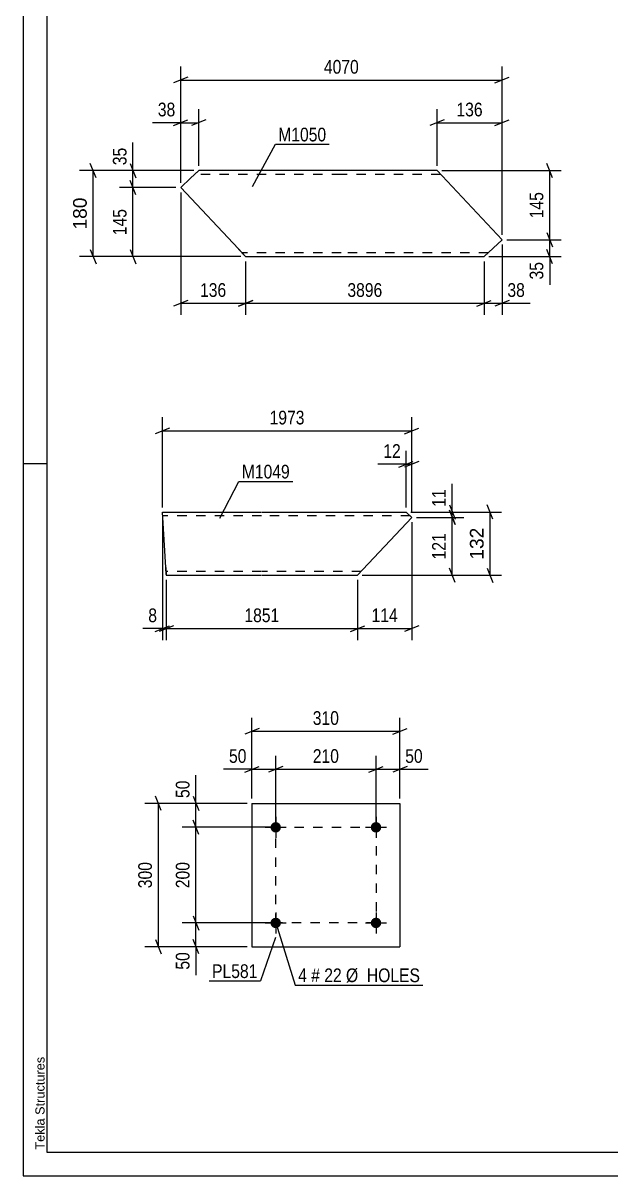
# Model space of a CAD drawing. Header units: millimetres. Extents: x 0 to 594, y 0 to 420.
# Drawn here: x 0 to 123.1, y 0 to 241.2 of the extents above; entities that cross this region are included whole.
import ezdxf

# ---------------------------------------------------------------- set-up
doc = ezdxf.new("R2010")
doc.units = ezdxf.units.MM
doc.linetypes.add('DXK_LINE_DOT2', pattern=[3.9198, 1.9599, -1.9599])
doc.styles.add('Arial', font='ARIAL.TTF', dxfattribs={"height": 0.2})
doc.styles.add('Arial Narrow', font='ARIALN.TTF', dxfattribs={"height": 0.2})

# ---------------------------------------------------------------- blocks, each defined once
blk = doc.blocks.new('Unknown-335479146-1132 - 19368')
at = {"color": 5, "linetype": 'Continuous'}
for p, q in [((0, 420), (0, 0)), ((5, 415), (5, 5)), ((5, 149), (0, 149)), ((5, 5), (589, 5)), ((0, 0), (594, 0))]:
    blk.add_line(p, q, dxfattribs=at)
at = {"color": 174, "linetype": 'Continuous', "style": 'Arial'}
blk.add_text('Tekla Structures', height=1.9102, rotation=90, dxfattribs=at).set_placement((4.5, 5.5))
blk = doc.blocks.new('Part-335479146-4478 - 4462')
at = {"color": 2, "linetype": 'Continuous'}
for p, q in [((36.79, 210.35), (35.09, 208.75)), ((66.61, 210.35), (36.79, 210.35)), ((86.71, 210.35), (66.71, 210.35)), ((100.31, 195.88), (86.71, 210.35)), ((35.09, 208.75), (33.02, 206.8)), ((45.1, 193.95), (33.02, 206.8)), ((100.31, 195.88), (96.56, 192.35)), ((46.61, 192.35), (45.1, 193.95)), ((46.61, 192.35), (66.61, 192.35)), ((66.71, 192.35), (96.56, 192.35))]:
    blk.add_line(p, q, dxfattribs=at)
at = {"color": 7, "linetype": 'DXK_LINE_DOT2'}
for p, q in [((36.79, 210.35), (35.74, 209.36)), ((66.61, 209.55), (35.94, 209.55)), ((87.46, 209.55), (66.71, 209.55)), ((46.49, 192.47), (45.1, 193.95)), ((66.61, 193.15), (45.85, 193.15)), ((97.41, 193.15), (66.71, 193.15))]:
    blk.add_line(p, q, dxfattribs=at)
blk = doc.blocks.new('Bolt-335479146-18781 - 18778')
at = {"linetype": 'Continuous'}
for points in [[(54.02, 72.94, -1), (51.82, 72.94, -1)], [(75.02, 72.94, -1), (72.82, 72.94, -1)]]:
    blk.add_hatch(color=1, dxfattribs=at).paths.add_polyline_path(points)
at = {"color": 1, "linetype": 'Continuous'}
for p, q in [((52.92, 75.14), (52.92, 70.74)), ((73.92, 75.14), (73.92, 70.74)), ((50.72, 72.94), (55.12, 72.94)), ((71.72, 72.94), (76.12, 72.94))]:
    blk.add_line(p, q, dxfattribs=at)
blk = doc.blocks.new('Part-335479146-18779 - 18778')
at = {"color": 2, "linetype": 'Continuous'}
for p, q in [((47.92, 77.94), (47.92, 47.94)), ((47.92, 77.94), (78.92, 77.94)), ((78.92, 77.94), (78.92, 47.94)), ((47.92, 47.94), (78.92, 47.94))]:
    blk.add_line(p, q, dxfattribs=at)
blk = doc.blocks.new('Bolt-335479146-18780 - 18778')
at = {"linetype": 'Continuous'}
for points in [[(54.02, 52.94, -1), (51.82, 52.94, -1)], [(75.02, 52.94, -1), (72.82, 52.94, -1)]]:
    blk.add_hatch(color=1, dxfattribs=at).paths.add_polyline_path(points)
at = {"color": 1, "linetype": 'Continuous'}
for p, q in [((52.92, 55.14), (52.92, 50.74)), ((73.92, 55.14), (73.92, 50.74)), ((50.72, 52.94), (55.12, 52.94)), ((71.72, 52.94), (76.12, 52.94))]:
    blk.add_line(p, q, dxfattribs=at)
blk = doc.blocks.new('Part-335479146-3033 - 3017')
at = {"color": 2, "linetype": 'Continuous'}
for p, q in [((29.9, 127.29), (29.18, 138.89)), ((29.18, 138.89), (49.95, 138.89)), ((50.05, 138.89), (80.23, 138.89)), ((70.05, 125.69), (81.41, 137.78)), ((80.23, 138.89), (81.41, 137.78)), ((29.9, 127.29), (30, 125.69)), ((30, 125.69), (49.95, 125.69)), ((50.05, 125.69), (70.05, 125.69))]:
    blk.add_line(p, q, dxfattribs=at)
at = {"color": 7, "linetype": 'DXK_LINE_DOT2'}
for p, q in [((49.95, 138.09), (29.23, 138.09)), ((81.08, 138.09), (50.05, 138.09)), ((29.99, 125.81), (29.9, 127.29)), ((29.95, 126.49), (29.94, 126.55)), ((49.95, 126.49), (29.95, 126.49)), ((70.8, 126.49), (50.05, 126.49))]:
    blk.add_line(p, q, dxfattribs=at)
blk = doc.blocks.new('Rectangle-335479146-21829 - 18778')
at = {"color": 1, "linetype": 'DXK_LINE_DOT2'}
blk.add_lwpolyline([(52.92, 72.94), (73.92, 72.94), (73.92, 52.94), (52.92, 52.94), (52.92, 72.94)], close=True, dxfattribs=at)
blk = doc.blocks.new('StraightDimension-335479146-4602 - 4462')
at = {"color": 7, "linetype": 'Continuous'}
for p, q in [((87.71, 210.35), (112.71, 210.35)), ((110.91, 208.85), (109.71, 211.85)), ((110.31, 195.88), (110.31, 210.35)), ((101.31, 195.88), (112.71, 195.88)), ((109.71, 197.38), (110.91, 194.38))]:
    blk.add_line(p, q, dxfattribs=at)
at = {"color": 0}
blk.add_wipeout([(109.56, 206.46), (105.36, 206.46), (105.36, 199.77), (109.56, 199.77)], dxfattribs=at)
at = {"color": 3, "style": 'Arial Narrow'}
blk.add_text('145', height=2.863, rotation=90.0002, dxfattribs=at).set_placement((108.96, 200.37))
blk = doc.blocks.new('StraightDimension-335479146-4647 - 4462')
at = {"color": 7, "linetype": 'Continuous'}
for p, q in [((33.02, 207.8), (33.02, 232.13)), ((100.31, 196.88), (100.31, 232.13)), ((34.52, 229.88), (31.52, 228.68)), ((33.02, 229.28), (100.31, 229.28)), ((98.81, 228.68), (101.81, 229.88))]:
    blk.add_line(p, q, dxfattribs=at)
at = {"color": 0}
blk.add_wipeout([(70.92, 230.03), (70.92, 234.23), (62.41, 234.23), (62.41, 230.03)], dxfattribs=at)
at = {"color": 3, "style": 'Arial Narrow'}
blk.add_text('4070', height=2.863, dxfattribs=at).set_placement((63.01, 230.63))
blk = doc.blocks.new('StraightDimension-335479146-4578 - 4462')
at = {"color": 7, "linetype": 'Continuous'}
for p, q in [((35.79, 210.35), (20.17, 210.35)), ((22.42, 211.85), (23.62, 208.85)), ((23.02, 206.8), (23.02, 210.35)), ((23.62, 205.3), (22.42, 208.3)), ((32.02, 206.8), (20.17, 206.8))]:
    blk.add_line(p, q, dxfattribs=at)
at = {"color": 0}
blk.add_wipeout([(22.27, 215.73), (18.07, 215.73), (18.07, 210.88), (22.27, 210.88)], dxfattribs=at)
at = {"color": 7, "linetype": 'Continuous'}
blk.add_line((23.02, 210.35), (23.02, 216.26), dxfattribs=at)
blk.add_line((23.02, 210.35), (23.02, 216.26), dxfattribs=at)
at = {"color": 3, "style": 'Arial Narrow'}
blk.add_text('35', height=2.863, rotation=90.0002, dxfattribs=at).set_placement((21.67, 211.48))
blk = doc.blocks.new('StraightDimension-335479146-4516 - 4462')
at = {"color": 7, "linetype": 'Continuous'}
for p, q in [((86.71, 211.35), (86.71, 223.2)), ((100.31, 196.88), (100.31, 223.2)), ((88.21, 220.95), (85.21, 219.75)), ((86.71, 220.35), (100.31, 220.35)), ((98.81, 219.75), (101.81, 220.95))]:
    blk.add_line(p, q, dxfattribs=at)
at = {"color": 0}
blk.add_wipeout([(96.85, 221.1), (96.85, 225.3), (90.17, 225.3), (90.17, 221.1)], dxfattribs=at)
at = {"color": 3, "style": 'Arial Narrow'}
blk.add_text('136', height=2.863, dxfattribs=at).set_placement((90.77, 221.7))
blk = doc.blocks.new('StraightDimension-335479146-4624 - 4462')
at = {"color": 7, "linetype": 'Continuous'}
for p, q in [((101.31, 195.88), (112.71, 195.88)), ((109.71, 197.38), (110.91, 194.38)), ((110.31, 192.35), (110.31, 195.88)), ((110.91, 190.85), (109.71, 193.85)), ((97.56, 192.35), (112.71, 192.35))]:
    blk.add_line(p, q, dxfattribs=at)
at = {"color": 0}
blk.add_wipeout([(109.56, 191.83), (105.36, 191.83), (105.36, 186.97), (109.56, 186.97)], dxfattribs=at)
at = {"color": 7, "linetype": 'Continuous'}
blk.add_line((110.31, 192.35), (110.31, 186.44), dxfattribs=at)
blk.add_line((110.31, 192.35), (110.31, 186.44), dxfattribs=at)
at = {"color": 3, "style": 'Arial Narrow'}
blk.add_text('35', height=2.863, rotation=90.0002, dxfattribs=at).set_placement((108.96, 187.57))
blk = doc.blocks.new('StraightDimension-335479146-4537 - 4462')
at = {"color": 7, "linetype": 'Continuous'}
for p, q in [((33.02, 207.8), (33.02, 223.2)), ((36.79, 211.35), (36.79, 223.2)), ((31.52, 219.75), (34.52, 220.95)), ((33.02, 220.35), (36.79, 220.35)), ((38.29, 220.95), (35.29, 219.75))]:
    blk.add_line(p, q, dxfattribs=at)
at = {"color": 0}
blk.add_wipeout([(32.49, 221.1), (32.49, 225.3), (27.63, 225.3), (27.63, 221.1)], dxfattribs=at)
at = {"color": 7, "linetype": 'Continuous'}
blk.add_line((33.02, 220.35), (27.11, 220.35), dxfattribs=at)
blk.add_line((33.02, 220.35), (27.11, 220.35), dxfattribs=at)
at = {"color": 3, "style": 'Arial Narrow'}
blk.add_text('38', height=2.863, dxfattribs=at).set_placement((28.23, 221.7))
blk = doc.blocks.new('StraightDimension-335479146-4551 - 4462')
at = {"color": 7, "linetype": 'Continuous'}
for p, q in [((23.62, 205.3), (22.42, 208.3)), ((32.02, 206.8), (20.17, 206.8)), ((23.02, 192.35), (23.02, 206.8)), ((22.42, 193.85), (23.62, 190.85)), ((45.61, 192.35), (20.17, 192.35))]:
    blk.add_line(p, q, dxfattribs=at)
at = {"color": 0}
blk.add_wipeout([(22.27, 202.92), (18.07, 202.92), (18.07, 196.23), (22.27, 196.23)], dxfattribs=at)
at = {"color": 3, "style": 'Arial Narrow'}
blk.add_text('145', height=2.863, rotation=90.0002, dxfattribs=at).set_placement((21.67, 196.83))
blk = doc.blocks.new('StraightDimension-335479146-20182 - 4462')
at = {"color": 7, "linetype": 'Continuous'}
for p, q in [((100.31, 194.88), (100.31, 180.18)), ((96.56, 191.35), (96.56, 180.18)), ((95.06, 181.98), (98.06, 183.18)), ((96.56, 182.58), (100.31, 182.58)), ((101.81, 183.18), (98.81, 181.98))]:
    blk.add_line(p, q, dxfattribs=at)
at = {"color": 0}
blk.add_wipeout([(105.69, 183.33), (105.69, 187.53), (100.84, 187.53), (100.84, 183.33)], dxfattribs=at)
at = {"color": 7, "linetype": 'Continuous'}
blk.add_line((100.31, 182.58), (106.22, 182.58), dxfattribs=at)
blk.add_line((100.31, 182.58), (106.22, 182.58), dxfattribs=at)
at = {"color": 3, "style": 'Arial Narrow'}
blk.add_text('38', height=2.863, dxfattribs=at).set_placement((101.44, 183.93))
blk = doc.blocks.new('StraightDimension-335479146-20183 - 4462')
at = {"color": 7, "linetype": 'Continuous'}
for p, q in [((46.61, 191.35), (46.61, 180.18)), ((96.56, 191.35), (96.56, 180.18)), ((48.11, 183.18), (45.11, 181.98)), ((46.61, 182.58), (96.56, 182.58)), ((95.06, 181.98), (98.06, 183.18))]:
    blk.add_line(p, q, dxfattribs=at)
at = {"color": 0}
blk.add_wipeout([(75.84, 183.33), (75.84, 187.53), (67.33, 187.53), (67.33, 183.33)], dxfattribs=at)
at = {"color": 3, "style": 'Arial Narrow'}
blk.add_text('3896', height=2.863, dxfattribs=at).set_placement((67.93, 183.93))
blk = doc.blocks.new('StraightDimension-335479146-20184 - 4462')
at = {"color": 7, "linetype": 'Continuous'}
for p, q in [((33.02, 205.8), (33.02, 180.18)), ((46.61, 191.35), (46.61, 180.18)), ((34.52, 183.18), (31.52, 181.98)), ((33.02, 182.58), (46.61, 182.58)), ((45.11, 181.98), (48.11, 183.18))]:
    blk.add_line(p, q, dxfattribs=at)
at = {"color": 0}
blk.add_wipeout([(43.15, 183.33), (43.15, 187.53), (36.47, 187.53), (36.47, 183.33)], dxfattribs=at)
at = {"color": 3, "style": 'Arial Narrow'}
blk.add_text('136', height=2.863, dxfattribs=at).set_placement((37.07, 183.93))
blk = doc.blocks.new('StraightDimension-335479146-21134 - 4462')
at = {"color": 7, "linetype": 'Continuous'}
for p, q in [((35.79, 210.35), (11.84, 210.35)), ((15.29, 208.85), (14.09, 211.85)), ((14.69, 192.35), (14.69, 210.35)), ((14.09, 193.85), (15.29, 190.85)), ((45.61, 192.35), (11.84, 192.35))]:
    blk.add_line(p, q, dxfattribs=at)
at = {"color": 0}
blk.add_wipeout([(13.94, 205.29), (9.74, 205.29), (9.74, 197.42), (13.94, 197.42)], dxfattribs=at)
at = {"color": 3, "style": 'Arial'}
blk.add_text('180', height=2.865, rotation=90.0002, dxfattribs=at).set_placement((13.34, 198.02))
blk = doc.blocks.new('StraightDimension-335479146-18785 - 18778')
at = {"color": 7, "linetype": 'Continuous'}
for p, q in [((35.61, 54.44), (36.81, 51.44)), ((51.92, 52.94), (33.36, 52.94)), ((36.21, 47.94), (36.21, 52.94)), ((36.81, 46.44), (35.61, 49.44)), ((46.92, 47.94), (33.36, 47.94))]:
    blk.add_line(p, q, dxfattribs=at)
at = {"color": 0}
blk.add_wipeout([(35.46, 47.42), (31.26, 47.42), (31.26, 42.56), (35.46, 42.56)], dxfattribs=at)
at = {"color": 7, "linetype": 'Continuous'}
blk.add_line((36.21, 47.94), (36.21, 42.04), dxfattribs=at)
blk.add_line((36.21, 47.94), (36.21, 42.04), dxfattribs=at)
at = {"color": 3, "style": 'Arial Narrow'}
blk.add_text('50', height=2.863, rotation=90.0002, dxfattribs=at).set_placement((34.86, 43.16))
blk = doc.blocks.new('StraightDimension-335479146-18783 - 18778')
at = {"color": 7, "linetype": 'Continuous'}
for p, q in [((46.92, 77.94), (33.36, 77.94)), ((35.61, 79.44), (36.81, 76.44)), ((36.21, 72.94), (36.21, 77.94)), ((51.92, 72.94), (33.36, 72.94)), ((36.81, 71.44), (35.61, 74.44))]:
    blk.add_line(p, q, dxfattribs=at)
at = {"color": 0}
blk.add_wipeout([(35.46, 83.32), (31.26, 83.32), (31.26, 78.47), (35.46, 78.47)], dxfattribs=at)
at = {"color": 7, "linetype": 'Continuous'}
blk.add_line((36.21, 77.94), (36.21, 83.85), dxfattribs=at)
blk.add_line((36.21, 77.94), (36.21, 83.85), dxfattribs=at)
at = {"color": 3, "style": 'Arial Narrow'}
blk.add_text('50', height=2.863, rotation=90.0002, dxfattribs=at).set_placement((34.86, 79.07))
blk = doc.blocks.new('StraightDimension-335479146-18784 - 18778')
at = {"color": 7, "linetype": 'Continuous'}
for p, q in [((51.92, 72.94), (33.36, 72.94)), ((36.81, 71.44), (35.61, 74.44)), ((36.21, 52.94), (36.21, 72.94)), ((35.61, 54.44), (36.81, 51.44)), ((51.92, 52.94), (33.36, 52.94))]:
    blk.add_line(p, q, dxfattribs=at)
at = {"color": 0}
blk.add_wipeout([(35.46, 66.29), (31.26, 66.29), (31.26, 59.6), (35.46, 59.6)], dxfattribs=at)
at = {"color": 3, "style": 'Arial Narrow'}
blk.add_text('200', height=2.863, rotation=90.0002, dxfattribs=at).set_placement((34.86, 60.2))
blk = doc.blocks.new('StraightDimension-335479146-18795 - 18778')
at = {"color": 7, "linetype": 'Continuous'}
for p, q in [((46.92, 77.94), (25.49, 77.94)), ((28.94, 76.44), (27.74, 79.44)), ((28.34, 47.94), (28.34, 77.94)), ((27.74, 49.44), (28.94, 46.44)), ((46.92, 47.94), (25.49, 47.94))]:
    blk.add_line(p, q, dxfattribs=at)
at = {"color": 0}
blk.add_wipeout([(27.59, 66.28), (23.39, 66.28), (23.39, 59.6), (27.59, 59.6)], dxfattribs=at)
at = {"color": 3, "style": 'Arial Narrow'}
blk.add_text('300', height=2.863, rotation=90.0002, dxfattribs=at).set_placement((26.99, 60.2))
blk = doc.blocks.new('StraightDimension-335479146-18815 - 18778')
at = {"color": 7, "linetype": 'Continuous'}
for p, q in [((47.92, 78.94), (47.92, 95.88)), ((78.92, 78.94), (78.92, 95.88)), ((49.42, 93.63), (46.42, 92.43)), ((47.92, 93.03), (78.92, 93.03)), ((77.42, 92.43), (80.42, 93.63))]:
    blk.add_line(p, q, dxfattribs=at)
at = {"color": 0}
blk.add_wipeout([(66.76, 93.78), (66.76, 97.98), (60.08, 97.98), (60.08, 93.78)], dxfattribs=at)
at = {"color": 3, "style": 'Arial Narrow'}
blk.add_text('310', height=2.863, dxfattribs=at).set_placement((60.68, 94.38))
blk = doc.blocks.new('StraightDimension-335479146-21787 - 18778')
at = {"color": 7, "linetype": 'Continuous'}
for p, q in [((73.92, 73.94), (73.92, 87.93)), ((78.92, 78.94), (78.92, 87.93)), ((72.42, 84.48), (75.42, 85.68)), ((73.92, 85.08), (78.92, 85.08)), ((80.42, 85.68), (77.42, 84.48))]:
    blk.add_line(p, q, dxfattribs=at)
at = {"color": 0}
blk.add_wipeout([(84.3, 85.83), (84.3, 90.03), (79.44, 90.03), (79.44, 85.83)], dxfattribs=at)
at = {"color": 7, "linetype": 'Continuous'}
blk.add_line((78.92, 85.08), (84.83, 85.08), dxfattribs=at)
blk.add_line((78.92, 85.08), (84.83, 85.08), dxfattribs=at)
at = {"color": 3, "style": 'Arial Narrow'}
blk.add_text('50', height=2.863, dxfattribs=at).set_placement((80.04, 86.43))
blk = doc.blocks.new('StraightDimension-335479146-21788 - 18778')
at = {"color": 7, "linetype": 'Continuous'}
for p, q in [((52.92, 73.94), (52.92, 87.93)), ((73.92, 73.94), (73.92, 87.93)), ((54.42, 85.68), (51.42, 84.48)), ((52.92, 85.08), (73.92, 85.08)), ((72.42, 84.48), (75.42, 85.68))]:
    blk.add_line(p, q, dxfattribs=at)
at = {"color": 0}
blk.add_wipeout([(66.76, 85.83), (66.76, 90.03), (60.08, 90.03), (60.08, 85.83)], dxfattribs=at)
at = {"color": 3, "style": 'Arial Narrow'}
blk.add_text('210', height=2.863, dxfattribs=at).set_placement((60.68, 86.43))
blk = doc.blocks.new('StraightDimension-335479146-21789 - 18778')
at = {"color": 7, "linetype": 'Continuous'}
for p, q in [((47.92, 78.94), (47.92, 87.93)), ((52.92, 73.94), (52.92, 87.93)), ((46.42, 84.48), (49.42, 85.68)), ((47.92, 85.08), (52.92, 85.08)), ((54.42, 85.68), (51.42, 84.48))]:
    blk.add_line(p, q, dxfattribs=at)
at = {"color": 0}
blk.add_wipeout([(47.39, 85.83), (47.39, 90.03), (42.54, 90.03), (42.54, 85.83)], dxfattribs=at)
at = {"color": 7, "linetype": 'Continuous'}
blk.add_line((47.92, 85.08), (42.01, 85.08), dxfattribs=at)
blk.add_line((47.92, 85.08), (42.01, 85.08), dxfattribs=at)
at = {"color": 3, "style": 'Arial Narrow'}
blk.add_text('50', height=2.863, dxfattribs=at).set_placement((43.14, 86.43))
blk = doc.blocks.new('StraightDimension-335479146-3128 - 3017')
at = {"color": 7, "linetype": 'Continuous'}
for p, q in [((29.18, 139.89), (29.18, 158.74)), ((81.41, 138.78), (81.41, 158.74)), ((30.68, 156.49), (27.68, 155.29)), ((29.18, 155.89), (81.41, 155.89)), ((79.91, 155.29), (82.91, 156.49))]:
    blk.add_line(p, q, dxfattribs=at)
at = {"color": 0}
blk.add_wipeout([(59.56, 156.64), (59.56, 160.84), (51.04, 160.84), (51.04, 156.64)], dxfattribs=at)
at = {"color": 3, "style": 'Arial Narrow'}
blk.add_text('1973', height=2.863, dxfattribs=at).set_placement((51.64, 157.24))
blk = doc.blocks.new('StraightDimension-335479146-3069 - 3017')
at = {"color": 7, "linetype": 'Continuous'}
for p, q in [((80.23, 139.89), (80.23, 151.74)), ((81.41, 138.78), (81.41, 151.74)), ((78.73, 148.29), (81.73, 149.49)), ((82.91, 149.49), (79.91, 148.29)), ((80.23, 148.89), (81.41, 148.89))]:
    blk.add_line(p, q, dxfattribs=at)
at = {"color": 0}
blk.add_wipeout([(79.71, 149.64), (79.71, 153.84), (74.85, 153.84), (74.85, 149.64)], dxfattribs=at)
at = {"color": 7, "linetype": 'Continuous'}
blk.add_line((80.23, 148.89), (74.33, 148.89), dxfattribs=at)
blk.add_line((80.23, 148.89), (74.33, 148.89), dxfattribs=at)
at = {"color": 3, "style": 'Arial Narrow'}
blk.add_text('12', height=2.863, dxfattribs=at).set_placement((75.45, 150.24))
blk = doc.blocks.new('StraightDimension-335479146-3083 - 3017')
at = {"color": 7, "linetype": 'Continuous'}
for p, q in [((89.28, 140.39), (90.48, 137.39)), ((81.23, 138.89), (92.28, 138.89)), ((82.41, 137.78), (92.28, 137.78)), ((90.48, 136.28), (89.28, 139.28)), ((89.88, 137.78), (89.88, 138.89))]:
    blk.add_line(p, q, dxfattribs=at)
at = {"color": 0}
blk.add_wipeout([(89.13, 144.27), (84.93, 144.27), (84.93, 139.41), (89.13, 139.41)], dxfattribs=at)
at = {"color": 7, "linetype": 'Continuous'}
blk.add_line((89.88, 138.89), (89.88, 144.8), dxfattribs=at)
blk.add_line((89.88, 138.89), (89.88, 144.8), dxfattribs=at)
at = {"color": 3, "style": 'Arial Narrow'}
blk.add_text('11', height=2.863, rotation=90.0002, dxfattribs=at).set_placement((88.53, 140.01))
blk = doc.blocks.new('StraightDimension-335479146-3103 - 3017')
at = {"color": 7, "linetype": 'Continuous'}
for p, q in [((82.41, 137.78), (92.28, 137.78)), ((89.28, 139.28), (90.48, 136.28)), ((89.88, 125.69), (89.88, 137.78)), ((71.05, 125.69), (92.28, 125.69)), ((90.48, 124.19), (89.28, 127.19))]:
    blk.add_line(p, q, dxfattribs=at)
at = {"color": 0}
blk.add_wipeout([(89.13, 135.08), (84.93, 135.08), (84.93, 128.39), (89.13, 128.39)], dxfattribs=at)
at = {"color": 3, "style": 'Arial Narrow'}
blk.add_text('121', height=2.863, rotation=90.0002, dxfattribs=at).set_placement((88.53, 128.99))
blk = doc.blocks.new('StraightDimension-335479146-20251 - 3017')
at = {"color": 7, "linetype": 'Continuous'}
for p, q in [((81.41, 136.78), (81.41, 112.12)), ((70.05, 124.69), (70.05, 112.12)), ((68.55, 113.92), (71.55, 115.12)), ((70.05, 114.52), (81.41, 114.52)), ((82.91, 115.12), (79.91, 113.92))]:
    blk.add_line(p, q, dxfattribs=at)
at = {"color": 0}
blk.add_wipeout([(79.07, 115.27), (79.07, 119.47), (72.39, 119.47), (72.39, 115.27)], dxfattribs=at)
at = {"color": 3, "style": 'Arial Narrow'}
blk.add_text('114', height=2.863, dxfattribs=at).set_placement((72.99, 115.87))
blk = doc.blocks.new('StraightDimension-335479146-20252 - 3017')
at = {"color": 7, "linetype": 'Continuous'}
for p, q in [((30, 124.69), (30, 112.12)), ((70.05, 124.69), (70.05, 112.12)), ((31.5, 115.12), (28.5, 113.92)), ((30, 114.52), (70.05, 114.52)), ((68.55, 113.92), (71.55, 115.12))]:
    blk.add_line(p, q, dxfattribs=at)
at = {"color": 0}
blk.add_wipeout([(54.28, 115.27), (54.28, 119.47), (45.76, 119.47), (45.76, 115.27)], dxfattribs=at)
at = {"color": 3, "style": 'Arial Narrow'}
blk.add_text('1851', height=2.863, dxfattribs=at).set_placement((46.36, 115.87))
blk = doc.blocks.new('StraightDimension-335479146-20253 - 3017')
at = {"color": 7, "linetype": 'Continuous'}
for p, q in [((29.18, 137.89), (29.18, 112.12)), ((30, 124.69), (30, 112.12)), ((27.68, 113.92), (30.68, 115.12)), ((31.5, 115.12), (28.5, 113.92)), ((29.18, 114.52), (30, 114.52))]:
    blk.add_line(p, q, dxfattribs=at)
at = {"color": 0}
blk.add_wipeout([(28.66, 115.27), (28.66, 119.47), (25.63, 119.47), (25.63, 115.27)], dxfattribs=at)
at = {"color": 7, "linetype": 'Continuous'}
blk.add_line((29.18, 114.52), (25.11, 114.52), dxfattribs=at)
blk.add_line((29.18, 114.52), (25.11, 114.52), dxfattribs=at)
at = {"color": 3, "style": 'Arial Narrow'}
blk.add_text('8', height=2.86, dxfattribs=at).set_placement((26.23, 115.87))
blk = doc.blocks.new('StraightDimension-335479146-20302 - 3017')
at = {"color": 7, "linetype": 'Continuous'}
for p, q in [((98.4, 137.39), (97.2, 140.39)), ((81.23, 138.89), (100.2, 138.89)), ((97.8, 125.69), (97.8, 138.89)), ((71.05, 125.69), (100.2, 125.69)), ((97.2, 127.19), (98.4, 124.19))]:
    blk.add_line(p, q, dxfattribs=at)
at = {"color": 0}
blk.add_wipeout([(97.05, 136.23), (92.85, 136.23), (92.85, 128.35), (97.05, 128.35)], dxfattribs=at)
at = {"color": 3, "style": 'Arial'}
blk.add_text('132', height=2.865, rotation=90.0002, dxfattribs=at).set_placement((96.45, 128.95))
blk = doc.blocks.new('Mark-335479146-4474 - 4462')
at = {"color": 0}
blk.add_wipeout([(63.5, 216.46), (63.5, 219.46), (53.45, 219.46), (53.45, 216.46)], dxfattribs=at)
blk.add_wipeout([(63.5, 216.46), (63.5, 219.46), (53.45, 219.46), (53.45, 216.46)], dxfattribs=at)
at = {"color": 30, "linetype": 'Continuous'}
for p, q in [((48.06, 207.02), (52.85, 215.86)), ((52.85, 215.86), (64.1, 215.86))]:
    blk.add_line(p, q, dxfattribs=at)
at = {"color": 3, "style": 'Arial Narrow'}
blk.add_text('M1050', height=2.863, dxfattribs=at).set_placement((53.45, 216.46))
blk = doc.blocks.new('Mark-335479146-18820 - 18778')
at = {"color": 0}
blk.add_wipeout([(49.1, 41.41), (49.1, 44.41), (39.59, 44.41), (39.59, 41.41)], dxfattribs=at)
blk.add_wipeout([(49.1, 41.41), (49.1, 44.41), (39.59, 44.41), (39.59, 41.41)], dxfattribs=at)
at = {"color": 30, "linetype": 'Continuous'}
for p in [(52.89, 49.92), (38.99, 40.81)]:
    blk.add_line(p, (49.7, 40.81), dxfattribs=at)
at = {"color": 3, "style": 'Arial Narrow'}
blk.add_text('PL581', height=2.863, dxfattribs=at).set_placement((39.59, 41.41))
blk = doc.blocks.new('MarkSet-335479146-21096 - 18778')
at = {"color": 0}
blk.add_wipeout([(59.45, 40.55), (59.45, 43.55), (57.62, 43.55), (57.62, 40.55)], dxfattribs=at)
blk.add_wipeout([(59.45, 40.55), (59.45, 43.55), (57.62, 43.55), (57.62, 40.55)], dxfattribs=at)
at = {"color": 7, "linetype": 'Continuous'}
blk.add_line((52.92, 52.94), (57.02, 39.95), dxfattribs=at)
at = {"color": 0}
blk.add_wipeout([(62.18, 40.55), (62.18, 43.55), (60.35, 43.55), (60.35, 40.55)], dxfattribs=at)
blk.add_wipeout([(62.18, 40.55), (62.18, 43.55), (60.35, 43.55), (60.35, 40.55)], dxfattribs=at)
at = {"color": 3, "style": 'Arial Narrow'}
blk.add_text('4', height=2.86, dxfattribs=at).set_placement((57.62, 40.55))
at = {"color": 0}
blk.add_wipeout([(66.73, 40.55), (66.73, 43.55), (63.08, 43.55), (63.08, 40.55)], dxfattribs=at)
blk.add_wipeout([(66.73, 40.55), (66.73, 43.55), (63.08, 43.55), (63.08, 40.55)], dxfattribs=at)
at = {"color": 3, "style": 'Arial Narrow'}
blk.add_text('#', height=2.86, dxfattribs=at).set_placement((60.35, 40.55))
at = {"color": 0}
blk.add_wipeout([(83.16, 40.55), (83.16, 43.55), (67.63, 43.55), (67.63, 40.55)], dxfattribs=at)
blk.add_wipeout([(83.16, 40.55), (83.16, 43.55), (67.63, 43.55), (67.63, 40.55)], dxfattribs=at)
at = {"color": 7, "linetype": 'Continuous'}
blk.add_line((57.02, 39.95), (83.76, 39.95), dxfattribs=at)
at = {"color": 3, "style": 'Arial Narrow'}
for s, p in [('22', (63.08, 40.55)), ('Ø  HOLES', (67.63, 40.55))]:
    blk.add_text(s, height=2.863, dxfattribs=at).set_placement(p)
blk = doc.blocks.new('Mark-335479146-3029 - 3017')
at = {"color": 0}
blk.add_wipeout([(55.87, 145.93), (55.87, 148.93), (45.82, 148.93), (45.82, 145.93)], dxfattribs=at)
blk.add_wipeout([(55.87, 145.93), (55.87, 148.93), (45.82, 148.93), (45.82, 145.93)], dxfattribs=at)
at = {"color": 30, "linetype": 'Continuous'}
for p, q in [((41.21, 137.62), (45.22, 145.33)), ((45.22, 145.33), (56.47, 145.33))]:
    blk.add_line(p, q, dxfattribs=at)
at = {"color": 3, "style": 'Arial Narrow'}
blk.add_text('M1049', height=2.863, dxfattribs=at).set_placement((45.82, 145.93))

msp = doc.modelspace()

# ---------------------------------------------------------------- block references
for name in ['Unknown-335479146-1132 - 19368', 'Part-335479146-4478 - 4462', 'Part-335479146-3033 - 3017', 'Part-335479146-18779 - 18778', 'Bolt-335479146-18781 - 18778', 'Rectangle-335479146-21829 - 18778', 'Bolt-335479146-18780 - 18778']:
    msp.add_blockref(name, (0, 0))

# ---------------------------------------------------------------- next in the draw order: block references
for name in ['StraightDimension-335479146-4602 - 4462', 'StraightDimension-335479146-3128 - 3017', 'StraightDimension-335479146-18783 - 18778', 'StraightDimension-335479146-18785 - 18778']:
    msp.add_blockref(name, (0, 0))

# ---------------------------------------------------------------- next in the draw order: block references
for name in ['StraightDimension-335479146-4647 - 4462', 'StraightDimension-335479146-3069 - 3017', 'Mark-335479146-3029 - 3017', 'StraightDimension-335479146-18784 - 18778']:
    msp.add_blockref(name, (0, 0))

# ---------------------------------------------------------------- next in the draw order: block references
for name in ['StraightDimension-335479146-4516 - 4462', 'Mark-335479146-4474 - 4462', 'StraightDimension-335479146-4578 - 4462', 'StraightDimension-335479146-3083 - 3017', 'StraightDimension-335479146-18795 - 18778']:
    msp.add_blockref(name, (0, 0))

# ---------------------------------------------------------------- next in the draw order: block references
for name in ['StraightDimension-335479146-4537 - 4462', 'StraightDimension-335479146-4624 - 4462', 'StraightDimension-335479146-3103 - 3017', 'StraightDimension-335479146-18815 - 18778', 'Mark-335479146-18820 - 18778']:
    msp.add_blockref(name, (0, 0))

# ---------------------------------------------------------------- next in the draw order: block references
for name in ['StraightDimension-335479146-4551 - 4462', 'StraightDimension-335479146-20182 - 4462', 'StraightDimension-335479146-20251 - 3017', 'StraightDimension-335479146-21787 - 18778', 'MarkSet-335479146-21096 - 18778']:
    msp.add_blockref(name, (0, 0))

# ---------------------------------------------------------------- next in the draw order: block references
for name in ['StraightDimension-335479146-20183 - 4462', 'StraightDimension-335479146-20252 - 3017', 'StraightDimension-335479146-21788 - 18778']:
    msp.add_blockref(name, (0, 0))

# ---------------------------------------------------------------- next in the draw order: block references
for name in ['StraightDimension-335479146-20184 - 4462', 'StraightDimension-335479146-20302 - 3017', 'StraightDimension-335479146-20253 - 3017', 'StraightDimension-335479146-21789 - 18778']:
    msp.add_blockref(name, (0, 0))

# ---------------------------------------------------------------- next in the draw order: block references
msp.add_blockref('StraightDimension-335479146-21134 - 4462', (0, 0))

doc.saveas('drawing.dxf')
